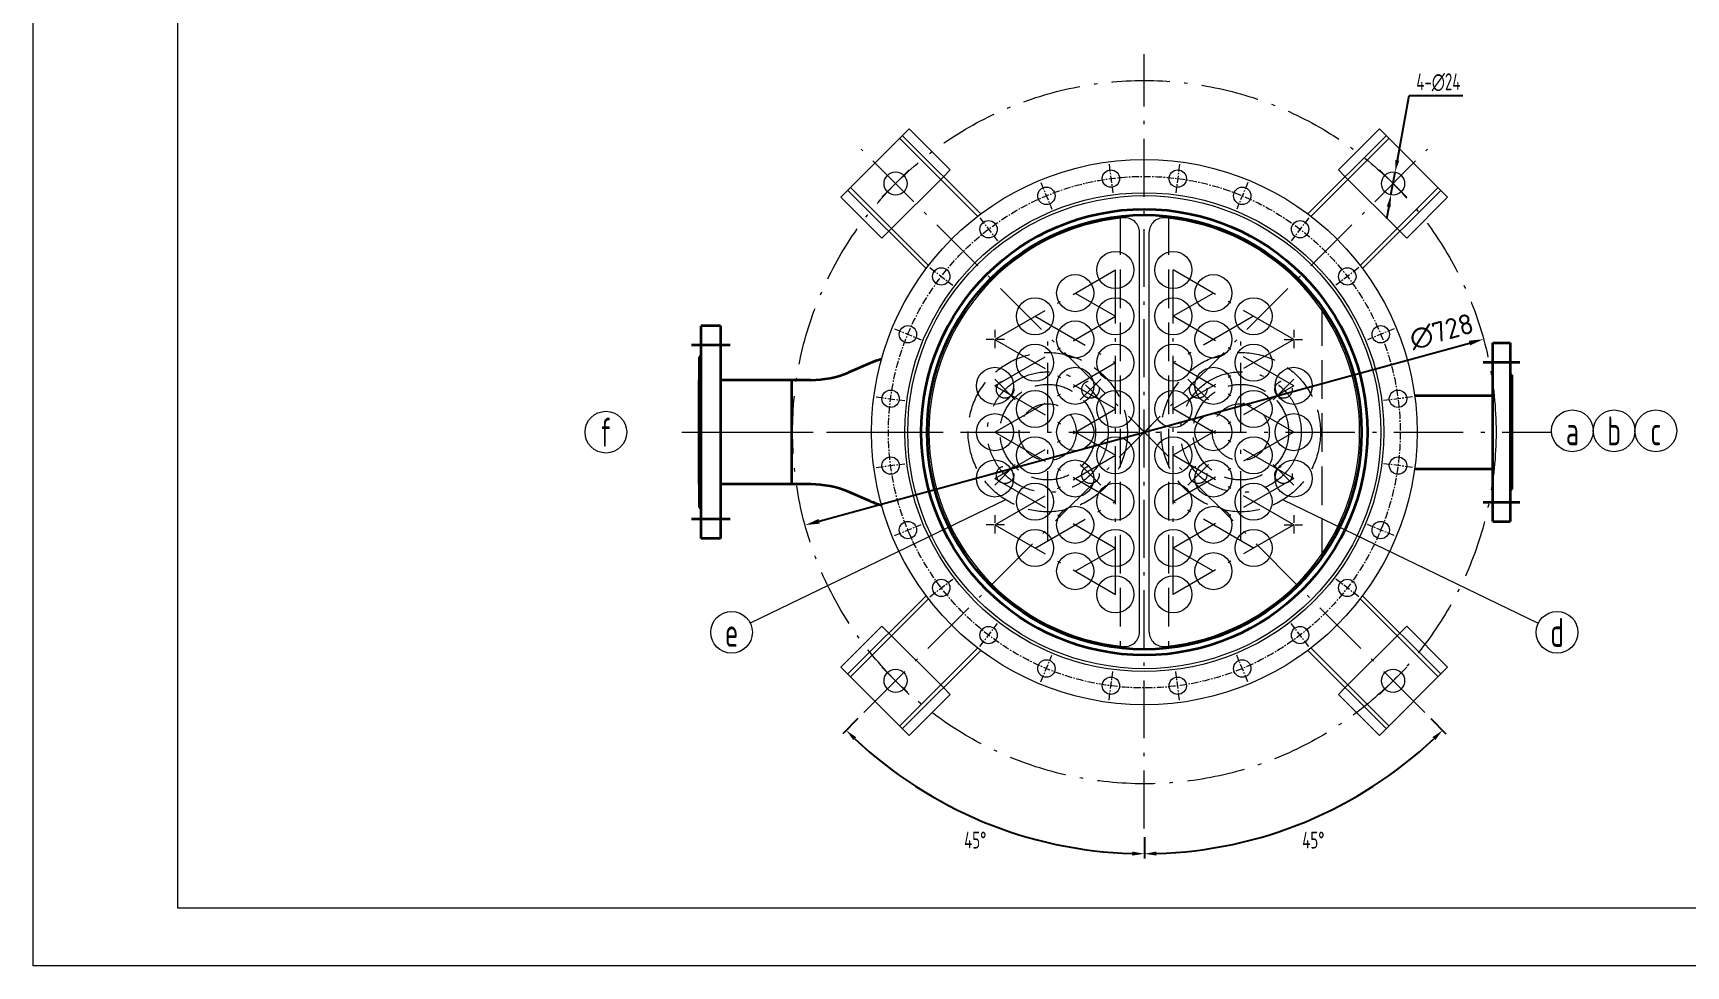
# Model space of a CAD drawing. Header units: millimetres. Extents: x 53 to 3617, y -1523 to 3523.
# Drawn here: x 53 to 1765, y -1523 to -557 of the extents above; entities that cross this region are included whole.
import ezdxf
from ezdxf.enums import TextEntityAlignment as Align

# ---------------------------------------------------------------- set-up
doc = ezdxf.new("R2010")
doc.units = ezdxf.units.MM
for name, pattern in [('ACAD_ISO02W100', [11, 8, -3]), ('ACAD_ISO04W100', [30, 24, -3, 0, -3]), ('ACAD_ISO10W100', [18.7, 12, -3, 0.7, -3]), ('CENTER', [2, 1.25, -0.25, 0.25, -0.25])]:
    doc.linetypes.add(name, pattern=pattern)
for name, color, linetype, lineweight in [('中心线', 1, 'ACAD_ISO04W100', 18), ('中粗线', 3, 'Continuous', 35), ('标注', 7, 'Continuous', 18), ('细实线', 7, 'Continuous', 18), ('虚线', 2, 'ACAD_ISO02W100', 18)]:
    doc.layers.add(name, color=color, linetype=linetype, lineweight=lineweight)
doc.styles.add('GB', font='Tssdeng.shx', dxfattribs={"bigfont": 'hztxt.shx'})
doc.styles.add('HGCAD', font='gbenor.shx', dxfattribs={"width": 0.75, "bigfont": 'gbcbig.shx'})
doc.dimstyles.new('GB', dxfattribs={"dimscale": 6, "dimtxt": 3.5, "dimasz": 2.5, "dimexe": 2.25, "dimexo": 2, "dimtad": 1, "dimdec": 0, "dimtxsty": 'GB', "dimcen": 2.5, "dimadec": 0, "dimazin": 0, "dimtfac": 1, "dimtdec": 0, "dimtmove": 0, "dimatfit": 3, "dimfxl": 0, "dimarcsym": 0})
doc.dimstyles.new('HGCAD$2', dxfattribs={"dimscale": 5, "dimtxt": 3.5, "dimasz": 2.5, "dimexe": 1, "dimexo": 1, "dimgap": 1, "dimtad": 2, "dimtih": 1, "dimdec": 1, "dimdsep": 46, "dimtxsty": 'HGCAD', "dimcen": 0, "dimadec": 0, "dimazin": 0, "dimtfac": 1, "dimtmove": 0, "dimatfit": 1, "dimfxl": 0, "dimarcsym": 0})
doc.dimstyles.new('HGCAD$3', dxfattribs={"dimscale": 5, "dimtxt": 3.5, "dimasz": 2.5, "dimexe": 1, "dimexo": 1, "dimgap": 1, "dimtad": 1, "dimtoh": 1, "dimdec": 1, "dimdsep": 46, "dimtxsty": 'HGCAD', "dimcen": 0, "dimadec": 1, "dimazin": 0, "dimtfac": 1, "dimtmove": 0, "dimatfit": 1, "dimfxl": 0, "dimarcsym": 0})

# ---------------------------------------------------------------- blocks, each defined once
blk = doc.blocks.new('HGCAD#HGTFTK~A1Z~HGCAD图框')
at = {"layer": '细实线', "color": 7}
blk.add_lwpolyline([(10, -10), (-584, -10), (-584, 831), (10, 831)], close=True, dxfattribs=at)
at = {"layer": '细实线', "color": 2}
blk.add_lwpolyline([(0, 0), (-559, 0), (-559, 821), (0, 821)], close=True, dxfattribs=at)
blk = doc.blocks.new('*D35')
at = {"layer": 'Defpoints', "color": 0, "ltscale": 6}
for p in [(1555.5, -874.2), (852.9, -1066.7)]:
    blk.add_point(p, dxfattribs=at)
at = {"layer": '标注', "color": 0, "lineweight": -2, "ltscale": 6}
blk.add_line((867.3, -1062.8), (1541, -878.1), dxfattribs=at)
at = {"layer": '标注', "color": 0, "ltscale": 6}
for points in [[(1540.3, -875.7), (1541.6, -880.5), (1555.5, -874.2)], [(866.7, -1060.4), (868, -1065.2), (852.9, -1066.7)]]:
    blk.add_solid(points, dxfattribs=at)
at = {"layer": '标注', "color": 0, "ltscale": 6, "insert": (1512, -866.4), "char_height": 21, "attachment_point": 5, "rotation": 15.3288, "style": 'GB'}
blk.add_mtext('∅728', dxfattribs=at)
blk = doc.blocks.new('*D75')
at = {"layer": 'Defpoints', "color": 0, "ltscale": 6}
for p in [(1204.2, -559.8), (1494.5, -680.1), (911.1, -1263.6), (985.8, -1348.7), (1204.2, -1385)]:
    blk.add_point(p, dxfattribs=at)
at = {"layer": '细实线', "color": 0, "lineweight": -2, "ltscale": 6}
for p, q in [((907.5, -1267.1), (891.8, -1282.8)), ((1204.2, -1390), (1204.2, -1412.2))]:
    blk.add_line(p, q, dxfattribs=at)
blk.add_arc((1204.2, -970.5), 436.7, 226.64, 268.36, dxfattribs=at)
at = {"layer": '细实线', "color": 0, "ltscale": 6}
for points in [[(902.9, -1289.5), (905.8, -1286.5), (895.4, -1279.3)], [(1191.7, -1404.9), (1191.6, -1409.1), (1204.2, -1407.2)]]:
    blk.add_solid(points, dxfattribs=at)
at = {"layer": '细实线', "color": 0, "ltscale": 6, "insert": (1029.1, -1393), "char_height": 17.5, "attachment_point": 5, "style": 'HGCAD'}
blk.add_mtext('45°', dxfattribs=at)
blk = doc.blocks.new('*D76')
at = {"layer": 'Defpoints', "color": 0, "ltscale": 6}
for p in [(1204.2, -559.8), (913.8, -680.1), (1497.3, -1263.6), (1204.2, -1385), (1317.2, -1392.3)]:
    blk.add_point(p, dxfattribs=at)
at = {"layer": '细实线', "color": 0, "lineweight": -2, "ltscale": 6}
for p, q in [((1500.8, -1267.1), (1516.5, -1282.8)), ((1204.2, -1390), (1204.2, -1412.2))]:
    blk.add_line(p, q, dxfattribs=at)
blk.add_arc((1204.2, -970.5), 436.7, 271.64, 313.36, dxfattribs=at)
at = {"layer": '细实线', "color": 0, "ltscale": 6}
for points in [[(1502.5, -1286.5), (1505.5, -1289.5), (1513, -1279.3)], [(1216.7, -1409.1), (1216.6, -1404.9), (1204.2, -1407.2)]]:
    blk.add_solid(points, dxfattribs=at)
at = {"layer": '细实线', "color": 0, "ltscale": 6, "insert": (1379.2, -1393), "char_height": 17.5, "attachment_point": 5, "style": 'HGCAD'}
blk.add_mtext('45°', dxfattribs=at)
blk = doc.blocks.new('*D97')
at = {"layer": 'Defpoints', "color": 0, "ltscale": 6}
for p in [(1463.9, -701.1), (1459.6, -724.7)]:
    blk.add_point(p, dxfattribs=at)
at = {"layer": '细实线', "color": 0, "lineweight": -2, "ltscale": 6}
for p, q in [((1466.2, -688.8), (1478.5, -621.8)), ((1478.5, -621.8), (1534, -621.8)), ((1459.6, -724.7), (1463.9, -701.1)), ((1457.3, -737), (1455, -749.3))]:
    blk.add_line(p, q, dxfattribs=at)
at = {"layer": '细实线', "color": 0, "ltscale": 6}
for points in [[(1464.1, -688.4), (1468.2, -689.2), (1463.9, -701.1)], [(1455.2, -736.6), (1459.3, -737.4), (1459.6, -724.7)]]:
    blk.add_solid(points, dxfattribs=at)
at = {"layer": '细实线', "color": 0, "ltscale": 6, "insert": (1508.7, -608), "char_height": 17.5, "attachment_point": 5, "style": 'HGCAD'}
blk.add_mtext('4-∅24', dxfattribs=at)

msp = doc.modelspace()

# ---------------------------------------------------------------- linework, layer by layer
at = {"layer": '中心线', "ltscale": 5}
msp.add_line((725.05, -970.45), (1008.96, -970.45), dxfattribs=at)
at = {"layer": '中粗线', "ltscale": 5}
for p, q in [((765.16, -860.45), (745.16, -860.45)), ((745.16, -1080.45), (745.16, -860.45)), ((765.16, -860.45), (765.16, -1080.45)), ((1565.16, -877.95), (1583.16, -877.95)), ((1565.16, -1062.95), (1565.16, -877.95)), ((1583.16, -877.95), (1583.16, -1062.95)), ((743.16, -892.45), (743.16, -1048.45)), ((745.16, -892.45), (743.16, -892.45)), ((920.42, -898.92), (897.91, -908.49)), ((743.16, -1024.45), (743.16, -916.45)), ((858.79, -916.45), (765.16, -916.45)), ((839.16, -1024.45), (839.16, -916.45)), ((1585.16, -911.45), (1583.16, -911.45)), ((1585.16, -1029.45), (1585.16, -911.45)), ((1484.09, -932.45), (1565.16, -932.45)), ((1484.09, -1008.45), (1565.16, -1008.45)), ((858.79, -1024.45), (765.16, -1024.45)), ((920.42, -1041.99), (897.91, -1032.42)), ((1583.16, -1029.45), (1585.16, -1029.45)), ((743.16, -1048.45), (745.16, -1048.45)), ((1565.16, -1062.95), (1583.16, -1062.95)), ((765.16, -1080.45), (745.16, -1080.45))]:
    msp.add_line(p, q, dxfattribs=at)
at = {"layer": '中粗线', "color": 1, "linetype": 'ACAD_ISO10W100', "ltscale": 5}
for p, q in [((775.16, -880.45), (735.16, -880.45)), ((1555.16, -897.95), (1593.16, -897.95)), ((1555.16, -1042.95), (1593.16, -1042.95)), ((775.16, -1060.45), (735.16, -1060.45))]:
    msp.add_line(p, q, dxfattribs=at)
at = {"layer": '中粗线', "ltscale": 5}
for radius in [231, 225]:
    msp.add_circle((1204.16, -970.45), radius, dxfattribs=at)
for centre, start, end in [((959.53, -990.95), 105.99599, 113.02549), ((858.79, -816.45), 270, 293.02549), ((858.79, -1124.45), 66.97451, 90), ((959.53, -949.95), 246.97451, 254.00401)]:
    msp.add_arc(centre, 100, start, end, dxfattribs=at)
at = {"layer": '标注', "ltscale": 6}
for p, q in [((890.03, -727.03), (960.74, -656.32)), ((950.84, -666.22), (1031.49, -746.87)), ((953.67, -663.39), (1034.7, -744.42)), ((960.74, -656.32), (1003.17, -698.75)), ((1454.65, -663.39), (1373.62, -744.42)), ((1457.48, -666.22), (1376.84, -746.87)), ((1447.58, -656.32), (1405.16, -698.75)), ((1447.58, -656.32), (1518.29, -727.03)), ((1003.17, -698.75), (996.1, -705.82)), ((1405.16, -698.75), (1412.23, -705.82)), ((899.93, -717.13), (980.58, -797.78)), ((942.36, -759.56), (993.27, -708.65)), ((993.27, -708.65), (996.1, -705.82)), ((1415.06, -708.65), (1412.23, -705.82)), ((1415.06, -708.65), (1465.97, -759.56)), ((1508.39, -717.13), (1427.75, -797.78)), ((890.03, -727.03), (932.46, -769.46)), ((897.1, -719.96), (978.13, -800.99)), ((1511.22, -719.96), (1430.19, -800.99)), ((1518.29, -727.03), (1475.87, -769.46)), ((932.46, -769.46), (939.53, -762.39)), ((942.36, -759.56), (939.53, -762.39)), ((1465.97, -759.56), (1468.8, -762.39)), ((1475.87, -769.46), (1468.8, -762.39)), ((897.1, -1220.95), (978.13, -1139.91)), ((899.93, -1223.77), (980.58, -1143.13)), ((1508.39, -1223.77), (1427.75, -1143.13)), ((1511.22, -1220.95), (1430.19, -1139.91)), ((890.03, -1213.88), (932.46, -1171.45)), ((932.46, -1171.45), (939.53, -1178.52)), ((942.36, -1181.35), (939.53, -1178.52)), ((1465.97, -1181.35), (1468.8, -1178.52)), ((1475.87, -1171.45), (1468.8, -1178.52)), ((1518.29, -1213.88), (1475.87, -1171.45)), ((993.27, -1232.26), (942.36, -1181.35)), ((950.84, -1274.69), (1031.49, -1194.04)), ((953.67, -1277.51), (1034.7, -1196.48)), ((1454.65, -1277.51), (1373.62, -1196.48)), ((1457.48, -1274.69), (1376.84, -1194.04)), ((1465.97, -1181.35), (1415.06, -1232.26)), ((960.74, -1284.59), (890.03, -1213.88)), ((1518.29, -1213.88), (1447.58, -1284.59)), ((993.27, -1232.26), (996.1, -1235.09)), ((1415.06, -1232.26), (1412.23, -1235.09)), ((960.74, -1284.59), (1003.17, -1242.16)), ((1003.17, -1242.16), (996.1, -1235.09)), ((1405.16, -1242.16), (1412.23, -1235.09)), ((1447.58, -1284.59), (1405.16, -1242.16))]:
    msp.add_line(p, q, dxfattribs=at)
at = {"layer": '标注', "color": 1, "linetype": 'ACAD_ISO10W100', "ltscale": 6}
for p, q in [((932.46, -727.03), (960.74, -698.75)), ((1447.58, -698.75), (1475.87, -727.03)), ((789.34, -970.45), (1625.93, -970.45)), ((960.74, -1242.16), (932.46, -1213.88)), ((1475.87, -1213.88), (1447.58, -1242.16))]:
    msp.add_line(p, q, dxfattribs=at)
at = {"layer": '标注', "color": 1, "linetype": 'CENTER', "ltscale": 6}
for p, q in [((1167.61, -692.85), (1171.53, -722.59)), ((1240.71, -692.85), (1236.79, -722.59)), ((1097.01, -711.77), (1108.49, -739.48)), ((1311.31, -711.77), (1299.83, -739.48)), ((1033.71, -748.31), (1051.97, -772.12)), ((1374.62, -748.31), (1356.35, -772.12)), ((982.02, -800), (1005.82, -818.26)), ((1426.3, -800), (1402.5, -818.26)), ((945.48, -863.3), (973.19, -874.78)), ((1462.85, -863.3), (1435.13, -874.78)), ((926.56, -933.91), (956.3, -937.82)), ((1481.77, -933.91), (1452.02, -937.82)), ((926.56, -1007), (956.3, -1003.09)), ((1481.77, -1007), (1452.02, -1003.09)), ((945.48, -1077.61), (973.19, -1066.12)), ((1462.85, -1077.61), (1435.13, -1066.12)), ((982.02, -1140.91), (1005.82, -1122.64)), ((1426.3, -1140.91), (1402.5, -1122.64)), ((1033.71, -1192.59), (1051.97, -1168.79)), ((1374.62, -1192.59), (1356.35, -1168.79)), ((1097.01, -1229.14), (1108.49, -1201.42)), ((1311.31, -1229.14), (1299.83, -1201.42)), ((1167.61, -1248.06), (1171.53, -1218.32)), ((1240.71, -1248.06), (1236.79, -1218.32))]:
    msp.add_line(p, q, dxfattribs=at)
at = {"layer": '标注', "linetype": 'Continuous', "ltscale": 6}
for centre, radius in [((1204.16, -970.45), 282.5), ((1169.57, -707.72), 9), ((1238.75, -707.72), 9), ((1102.75, -725.63), 9), ((1305.57, -725.63), 9), ((1204.16, -970.45), 248), ((1204.16, -970.45), 245), ((1042.84, -760.22), 9), ((1365.48, -760.22), 9), ((993.92, -809.13), 9), ((1414.4, -809.13), 9), ((959.33, -869.04), 9), ((1448.99, -869.04), 9), ((941.43, -935.86), 9), ((1466.89, -935.86), 9), ((941.43, -1005.04), 9), ((1466.89, -1005.04), 9), ((959.33, -1071.86), 9), ((1448.99, -1071.86), 9), ((993.92, -1131.78), 9), ((1414.4, -1131.78), 9), ((1042.84, -1180.69), 9), ((1365.48, -1180.69), 9), ((1102.75, -1215.28), 9), ((1305.57, -1215.28), 9), ((1169.57, -1233.19), 9), ((1238.75, -1233.19), 9)]:
    msp.add_circle(centre, radius, dxfattribs=at)
at = {"layer": '标注', "ltscale": 6}
for centre, radius in [((946.6, -712.89), 12), ((1461.73, -712.89), 12), ((646.54, -970.47), 21.6), ((1647.49, -969.08), 21.6), ((1690.7, -969.08), 21.6), ((1733.9, -969.08), 21.6), ((776.7, -1177.79), 21.6), ((1631.62, -1177.79), 21.6), ((946.6, -1228.02), 12), ((1461.73, -1228.02), 12)]:
    msp.add_circle(centre, radius, dxfattribs=at)
at = {"layer": '标注', "color": 1, "linetype": 'CENTER', "ltscale": 6}
msp.add_circle((1204.16, -970.45), 265, dxfattribs=at)
at = {"layer": '细实线', "ltscale": 6}
for p, q in [((1199.16, -1177.49), (1199.16, -763.42)), ((1209.16, -1177.49), (1209.16, -763.42)), ((1060.41, -1040.4), (796.14, -1168.37)), ((1347.91, -1040.4), (1612.18, -1168.37))]:
    msp.add_line(p, q, dxfattribs=at)
at = {"layer": '细实线', "color": 1, "linetype": 'ACAD_ISO10W100', "ltscale": 6}
for p, q in [((1104.16, -1082.95), (1104.16, -857.95)), ((1304.16, -1082.95), (1304.16, -857.95)), ((1049.36, -915.65), (1070.57, -936.87)), ((1158.96, -915.65), (1137.75, -936.87)), ((1249.36, -915.65), (1270.57, -936.87)), ((1358.96, -915.65), (1337.75, -936.87)), ((1049.36, -1025.25), (1070.57, -1004.04)), ((1158.96, -1025.25), (1137.75, -1004.04)), ((1249.36, -1025.25), (1270.57, -1004.04)), ((1358.96, -1025.25), (1337.75, -1004.04))]:
    msp.add_line(p, q, dxfattribs=at)
for centre in [(1104.16, -970.45), (1304.16, -970.45)]:
    msp.add_circle(centre, 62.5, dxfattribs=at)
at = {"layer": '细实线', "ltscale": 6}
for centre, radius, start, end in [((1204.16, -970.45), 223, 95.51773, 264.48227), ((1184.16, -763.42), 15, 0, 95.51773), ((1224.16, -763.42), 15, 84.48227, 180), ((1204.16, -970.45), 223, 275.51773, 84.48227), ((1184.16, -1177.49), 15, 264.48227, 0), ((1224.16, -1177.49), 15, 180, 275.51773)]:
    msp.add_arc(centre, radius, start, end, dxfattribs=at)
at = {"layer": '虚线', "color": 1, "linetype": 'ACAD_ISO10W100', "ltscale": 5}
for p, q in [((1204.16, -1381.06), (1204.16, -578.77)), ((1494.51, -1260.8), (911.05, -677.34)), ((913.82, -1260.8), (1497.27, -677.34)), ((1049.45, -874.45), (1174.16, -802.45)), ((1174.16, -802.45), (1174.16, -802.45)), ((1174.16, -1138.45), (1174.16, -802.45)), ((1358.87, -874.45), (1234.16, -802.45)), ((1234.16, -802.45), (1234.16, -802.45)), ((1234.16, -1138.45), (1234.16, -802.45)), ((1132.59, -826.45), (1174.16, -850.45)), ((1275.73, -826.45), (1234.16, -850.45)), ((1049.45, -922.45), (1174.16, -850.45)), ((1091.02, -850.45), (1174.16, -898.45)), ((1358.87, -922.45), (1234.16, -850.45)), ((1317.3, -850.45), (1234.16, -898.45)), ((1049.45, -874.45), (1174.16, -946.45)), ((1358.87, -874.45), (1234.16, -946.45)), ((1049.45, -970.45), (1174.16, -898.45)), ((1358.87, -970.45), (1234.16, -898.45)), ((1049.45, -922.45), (1174.16, -994.45)), ((1358.87, -922.45), (1234.16, -994.45)), ((1049.45, -1018.45), (1174.16, -946.45)), ((1358.87, -1018.45), (1234.16, -946.45)), ((1049.45, -970.45), (1174.16, -1042.45)), ((1358.87, -970.45), (1234.16, -1042.45)), ((1049.45, -1066.45), (1174.16, -994.45)), ((1358.87, -1066.45), (1234.16, -994.45)), ((1049.45, -1018.45), (1174.16, -1090.45)), ((1358.87, -1018.45), (1234.16, -1090.45)), ((1091.02, -1090.45), (1174.16, -1042.45)), ((1317.3, -1090.45), (1234.16, -1042.45)), ((1049.45, -1066.45), (1174.16, -1138.45)), ((1358.87, -1066.45), (1234.16, -1138.45)), ((1132.59, -1114.45), (1174.16, -1090.45)), ((1275.73, -1114.45), (1234.16, -1090.45)), ((1174.16, -1138.45), (1174.16, -1138.45)), ((1234.16, -1138.45), (1234.16, -1138.45))]:
    msp.add_line(p, q, dxfattribs=at)
at = {"layer": '虚线', "ltscale": 5}
for p, q in [((1179.16, -746.85), (1179.16, -1194.06)), ((1229.16, -746.85), (1229.16, -1194.06)), ((1388.13, -840.92), (1388.13, -1099.99))]:
    msp.add_line(p, q, dxfattribs=at)
at = {"layer": '虚线'}
for p, q in [((1049.45, -864.45), (1049.45, -884.45)), ((1358.87, -864.45), (1358.87, -884.45)), ((1059.45, -874.45), (1039.45, -874.45)), ((1348.87, -874.45), (1368.87, -874.45)), ((1197.09, -963.38), (1211.23, -977.52)), ((1211.23, -963.38), (1197.09, -977.52)), ((1049.45, -1056.45), (1049.45, -1076.45)), ((1358.87, -1056.45), (1358.87, -1076.45)), ((1059.45, -1066.45), (1039.45, -1066.45)), ((1348.87, -1066.45), (1368.87, -1066.45))]:
    msp.add_line(p, q, dxfattribs=at)
at = {"layer": '虚线', "color": 1, "linetype": 'ACAD_ISO10W100', "ltscale": 5}
msp.add_circle((1204.16, -970.45), 364.25, dxfattribs=at)
at = {"layer": '虚线', "color": 7, "linetype": 'Continuous', "ltscale": 5}
for centre in [(1174.16, -802.45), (1234.16, -802.45), (1132.59, -826.45), (1275.73, -826.45), (1091.02, -850.45), (1174.16, -850.45), (1234.16, -850.45), (1317.3, -850.45), (1132.59, -874.45), (1275.73, -874.45), (1091.02, -898.45), (1174.16, -898.45), (1234.16, -898.45), (1317.3, -898.45), (1049.45, -922.45), (1132.59, -922.45), (1275.73, -922.45), (1358.87, -922.45), (1091.02, -946.45), (1174.16, -946.45), (1234.16, -946.45), (1317.3, -946.45), (1049.45, -970.45), (1132.59, -970.45), (1275.73, -970.45), (1358.87, -970.45), (1091.02, -994.45), (1174.16, -994.45), (1234.16, -994.45), (1317.3, -994.45), (1049.45, -1018.45), (1132.59, -1018.45), (1275.73, -1018.45), (1358.87, -1018.45), (1091.02, -1042.45), (1174.16, -1042.45), (1234.16, -1042.45), (1317.3, -1042.45), (1132.59, -1066.45), (1275.73, -1066.45), (1091.02, -1090.45), (1174.16, -1090.45), (1234.16, -1090.45), (1317.3, -1090.45), (1132.59, -1114.45), (1275.73, -1114.45), (1174.16, -1138.45), (1234.16, -1138.45)]:
    msp.add_circle(centre, 19.2, dxfattribs=at)
at = {"layer": '虚线', "ltscale": 5}
for centre, radius in [((1104.16, -970.45), 82.5), ((1304.16, -970.45), 82.5), ((1059.97, -926.26), 9), ((1104.16, -970.45), 49.5), ((1148.36, -926.26), 9), ((1259.97, -926.26), 9), ((1304.16, -970.45), 49.5), ((1348.36, -926.26), 9), ((1104.16, -970.45), 29.5), ((1304.16, -970.45), 29.5), ((1059.97, -1014.65), 9), ((1148.36, -1014.65), 9), ((1259.97, -1014.65), 9), ((1348.36, -1014.65), 9)]:
    msp.add_circle(centre, radius, dxfattribs=at)

# ---------------------------------------------------------------- block references
at = {"layer": '标注', "ltscale": 6, "xscale": 6, "yscale": 6, "zscale": 6}
msp.add_blockref('HGCAD#HGTFTK~A1Z~HGCAD图框', (3557.33, -1463.41), dxfattribs=at)

# ---------------------------------------------------------------- texts
at = {"layer": '标注', "color": 3, "ltscale": 6, "style": 'HGCAD', "width": 0.75}
for s, p in [('f', (646.54, -970.47)), ('d', (1631.62, -1177.79)), ('e', (776.7, -1177.79))]:
    msp.add_text(s, height=30, dxfattribs=at).set_placement(p, align=Align.MIDDLE)
for s, p in [('b', (1690.7, -969.08)), ('a', (1647.49, -969.08)), ('c', (1733.9, -969.08))]:
    msp.add_text(s, height=30, rotation=360, dxfattribs=at).set_placement(p, align=Align.MIDDLE)

# ---------------------------------------------------------------- dimensions: what is measured, and where the dimension line sits
at = {"layer": '标注', "ltscale": 6}
dim = msp.add_diameter_dim_2p(p1=(852.87, -1066.75), p2=(1555.45, -874.16), dimstyle='GB', override={"dimtmove": 2}, dxfattribs=at)
dim.commit()
dim.dimension.update_dxf_attribs({"geometry": '*D35', "text_midpoint": (1512.03, -866.36), "dimtype": 163})
at = {"layer": '细实线', "ltscale": 6}
for base, line1, picture, middle in [((985.81, -1348.66), ((1494.51, -680.11), (911.05, -1263.56)), '*D75', (1029.12, -1393.05)), ((1317.19, -1392.28), ((913.82, -680.11), (1497.27, -1263.56)), '*D76', (1379.21, -1393.05))]:
    dim = msp.add_angular_dim_2l(base=base, line1=line1, line2=((1204.16, -559.84), (1204.16, -1384.98)), dimstyle='HGCAD$2', dxfattribs=at)
    dim.commit()
    dim.dimension.update_dxf_attribs({"geometry": picture, "text_midpoint": middle})
dim = msp.add_diameter_dim_2p(p1=(1459.55, -724.69), p2=(1463.9, -701.09), text='4-<>', dimstyle='HGCAD$3', dxfattribs=at)
dim.commit()
dim.dimension.update_dxf_attribs({"geometry": '*D97', "text_midpoint": (1508.75, -621.8), "dimtype": 163})

doc.saveas('drawing.dxf')
